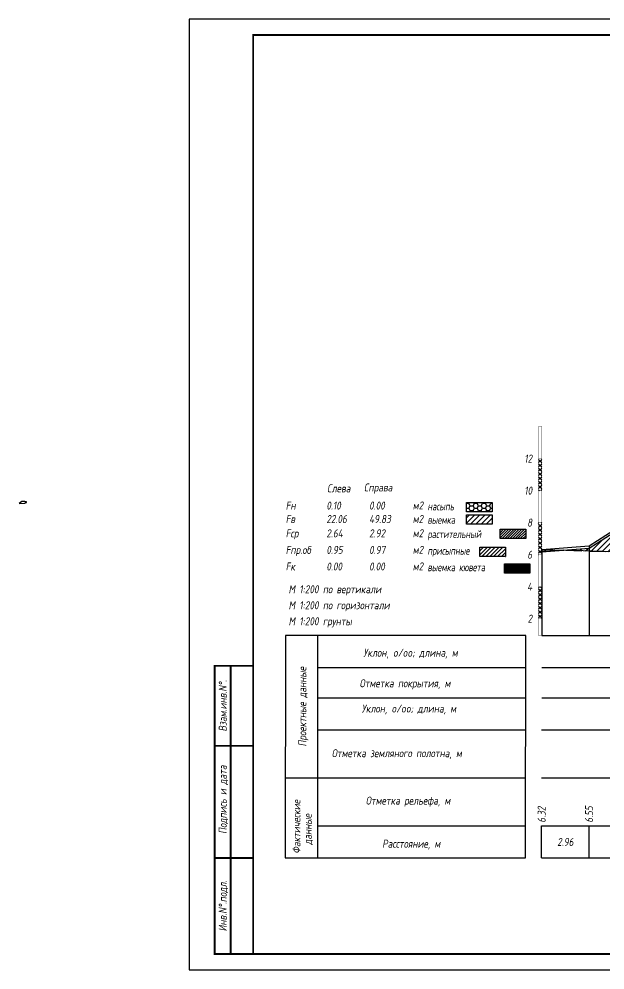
# Model space of a CAD drawing. Extents: x -717 to 1451, y -133302 to 233.
# Drawn here: x -83.1 to 99.7, y -102295.4 to -101998.4 of the extents above; entities that cross this region are included whole.
import ezdxf
from ezdxf.enums import TextEntityAlignment as Align

# ---------------------------------------------------------------- set-up
doc = ezdxf.new("R2010")
doc.units = 0
doc.linetypes.add('штриховая', pattern=[0.75, 0.5, -0.25])
for name, color, linetype in [('Зарамочное оформление', 7, 'Continuous'), ('Интерполированный поперечник', 2, 'Continuous'), ('Код_510', 7, 'Continuous'), ('Линейка абсолютных высот', 7, 'Continuous'), ('Объем выемки', 7, 'Continuous'), ('Объем кюветов', 7, 'Continuous'), ('Объем насыпи', 7, 'Continuous'), ('Объем присыпных обочин', 7, 'Continuous'), ('Объем срезки растительного слоя', 7, 'Continuous'), ('Объём_2650', 7, 'Continuous'), ('Таблица', 7, 'Continuous'), ('Черный поперечник', 3, 'Continuous')]:
    doc.layers.add(name, color=color, linetype=linetype)
for name, color, linetype, true_color in [('Контур_2570', 7, 'Continuous', 0x80ff00), ('Объём_2563', 7, 'Continuous', 0xff8000), ('Объём_2570', 7, 'Continuous', 0x80ff00), ('Объём_2600', 7, 'Continuous', 0x808000), ('Объём_2620', 2, 'Continuous', 0xffff00)]:
    doc.layers.add(name, color=color, linetype=linetype, true_color=true_color)
doc.styles.add('М', font='romand.shx', dxfattribs={"width": 0.8, "oblique": 10, "height": 2.5})
pattern_1 = [(45.0000013, (0, 0), (-0.6735192404, 0.673519211), []), (135.0000003, (0, 0), (-0.673519222, -0.67351923), [])]

# ---------------------------------------------------------------- blocks, each defined once
blk = doc.blocks.new('условные обозначения')
at = {"layer": 'Объём_2563'}
h = blk.add_hatch(dxfattribs=at)
h.set_pattern_fill('ANSI31', color=256, scale=0.3)
h.set_pattern_definition([(45, (-34.5, -100.5), (-0.673519, 0.673519), [])])
h.paths.add_polyline_path([(18.26, 7.53), (27.08, 7.53), (27.08, 4.62), (18.26, 4.62)])
at = {"layer": 'Объём_2570'}
h = blk.add_hatch(dxfattribs=at)
h.set_pattern_fill('ANSI31', color=3, scale=0.2)
h.set_pattern_definition([(45, (-32.9034, -100.5), (-0.4490128, 0.4490128), [])])
h.paths.add_polyline_path([(25.29, 13.16), (34.12, 13.16), (34.12, 10.25), (25.29, 10.25)])
at = {"layer": 'Объём_2600'}
h = blk.add_hatch(dxfattribs=at)
h.set_pattern_fill('ANSI31', color=6, scale=0.4)
h.set_pattern_definition([(45, (-34.5, -100.5), (-0.898026, 0.898026), [])])
h.paths.add_polyline_path([(13.63, 17.67), (22.46, 17.67), (22.46, 14.76), (13.63, 14.76)])
at = {"layer": 'Объём_2620'}
h = blk.add_hatch(dxfattribs=at)
h.set_pattern_fill('ANSI31', color=2, scale=0.1)
h.set_pattern_definition([(45, (-33.755, -100.5), (-0.2245064, 0.2245064), [])])
h.paths.add_polyline_path([(26.75, 2.41), (35.57, 2.41), (35.57, -0.5), (26.75, -0.5)])
at = {"layer": 'Объём_2650'}
h = blk.add_hatch(dxfattribs=at)
h.set_pattern_fill('HONEY', color=5, scale=0.3)
h.set_pattern_definition([(0, (-34.5, -100.5), (1.42875, 0.824889), [0.9525, -1.905]), (120, (-34.5, -100.5), (-1.42875, 0.824889), [0.9525, -1.905]), (60, (-34.5, -100.5), (3e-09, 1.6497784), [-1.905, 0.9525])])
h.paths.add_polyline_path([(13.63, 21.49), (22.46, 21.49), (22.46, 18.58), (13.63, 18.58)])
at = {"layer": 'Объём_2563'}
blk.add_lwpolyline([(18.26, 7.53), (27.08, 7.53), (27.08, 4.62), (18.26, 4.62)], close=True, dxfattribs=at)
at = {"layer": 'Объём_2620', "color": 2}
blk.add_lwpolyline([(26.75, 2.41), (35.57, 2.41), (35.57, -0.5), (26.75, -0.5)], close=True, dxfattribs=at)
at = {"layer": 'Объём_2650', "color": 5}
blk.add_lwpolyline([(13.63, 21.49), (22.46, 21.49), (22.46, 18.58), (13.63, 18.58)], close=True, dxfattribs=at)
at = {"layer": 'Объём_2650', "color": 6}
blk.add_lwpolyline([(13.63, 17.67), (22.46, 17.67), (22.46, 14.76), (13.63, 14.76)], close=True, dxfattribs=at)
at = {"layer": 'Объём_2650', "color": 3}
blk.add_lwpolyline([(25.29, 13.16), (34.12, 13.16), (34.12, 10.25), (25.29, 10.25)], close=True, dxfattribs=at)
at = {"layer": 'Объем насыпи', "color": 1, "style": 'М', "oblique": 10, "width": 0.8}
for s, p in [('насыпь', (0.09, 19.09)), ('выемка', (0.09, 14.89)), ('растительный', (0.09, 10.42)), ('присыпные', (0.09, 5.24)), ('выемка кювета', (0.09, 0.06))]:
    blk.add_text(s, height=2.5, dxfattribs=at).set_placement(p)

msp = doc.modelspace()

# ---------------------------------------------------------------- hatches: boundary and pattern name
at = {"layer": 'Линейка абсолютных высот'}
h = msp.add_hatch(dxfattribs=at)
h.set_pattern_fill('ANSI37', scale=0.3, style=0)
h.set_pattern_definition(pattern_1)
h.paths.add_polyline_path([(80, -102145.71), (80, -102135.71), (79, -102135.71), (79, -102145.71)])
h = msp.add_hatch(dxfattribs=at)
h.set_pattern_fill('ANSI37', scale=0.3, style=0)
h.set_pattern_definition(pattern_1)
h.paths.add_polyline_path([(80, -102165.71), (80, -102155.71), (79, -102155.71), (79, -102165.71)])
h = msp.add_hatch(dxfattribs=at)
h.set_pattern_fill('ANSI37', scale=0.3, style=0)
h.set_pattern_definition(pattern_1)
h.paths.add_polyline_path([(80, -102185.71), (80, -102175.71), (79, -102175.71), (79, -102185.71)])
at = {"layer": 'Объём_2600'}
h = msp.add_hatch(dxfattribs=at)
h.set_pattern_fill('ANSI31', color=6, scale=0.4)
h.paths.add_polyline_path([(138.488, -102142.606), (105, -102164.931), (86.884, -102164.338), (94.819, -102163.726), (120.749, -102147.006), (135.458, -102136.894), (136.604, -102136.975), (146.243, -102136.928), (146.744, -102137.678), (157.017, -102137.436), (193.153, -102136.755), (193.153, -102140.966)])
h = msp.add_hatch(dxfattribs=at)
h.set_pattern_fill('HONEY', color=5, scale=0.3)
h.paths.add_polyline_path([(80, -102164.113), (86.884, -102164.338), (80, -102164.869)])

# ---------------------------------------------------------------- linework, layer by layer
at = {"layer": 'Интерполированный поперечник', "linetype": 'штриховая', "ltscale": 10, "flags": 128}
msp.add_lwpolyline([(80, -102164.113), (315.458, -102171.818)], dxfattribs=at)
at = {"layer": 'Код_510'}
for p, q in [((79.946, -102260.421), (79.946, -102250.421)), ((94.765, -102260.421), (94.765, -102250.421))]:
    msp.add_line(p, q, dxfattribs=at)
at = {"layer": 'Контур_2570', "flags": 128}
msp.add_lwpolyline([(80, -102164.869), (94.819, -102163.726), (120.749, -102147.006), (135.458, -102136.894), (136.604, -102136.975), (146.243, -102136.928), (146.744, -102137.678), (157.017, -102137.436), (193.153, -102136.755), (193.449, -102136.749), (193.48, -102136.748), (230.419, -102137.457), (240.801, -102137.596), (241.301, -102136.846), (242.226, -102136.87), (247.455, -102135.783), (275.062, -102148.636), (277.114, -102149.448), (277.114, -102149.448), (277.708, -102149.45), (298.484, -102152.733), (300.732, -102152.001), (310.549, -102150.847), (315.458, -102151.425)], dxfattribs=at)
at = {"layer": 'Линейка абсолютных высот', "color": 7, "const_width": 0.1, "flags": 128}
for points in [[(80, -102135.71), (80, -102125.71), (79, -102125.71), (79, -102135.71), (80, -102135.71)], [(80, -102145.71), (80, -102135.71), (79, -102135.71), (79, -102145.71), (80, -102145.71)], [(80, -102155.71), (80, -102145.71), (79, -102145.71), (79, -102155.71), (80, -102155.71)], [(80, -102165.71), (80, -102155.71), (79, -102155.71), (79, -102165.71), (80, -102165.71)], [(80, -102175.71), (80, -102165.71), (79, -102165.71), (79, -102175.71), (80, -102175.71)], [(80, -102185.71), (80, -102175.71), (79, -102175.71), (79, -102185.71), (80, -102185.71)], [(80, -102191), (80, -102185.71), (79, -102185.71), (79, -102191), (80, -102191)]]:
    msp.add_lwpolyline(points, dxfattribs=at)
at = {"layer": 'Объём_2563', "color": 250, "flags": 128}
msp.add_lwpolyline([(-81.125, -102149.475), (-80.825, -102149.469), (-80.825, -102149.2), (-81.324, -102149.2), (-81.324, -102149.059), (-82.225, -102149.095), (-83.125, -102149.695), (-81.309, -102149.659), (-81.125, -102149.475)], dxfattribs=at)
at = {"layer": 'Объём_2600', "color": 5, "flags": 128}
msp.add_lwpolyline([(80, -102164.113), (86.884, -102164.338), (80, -102164.869), (80, -102164.113), (80, -102164.113)], dxfattribs=at)
at = {"layer": 'Объём_2650', "color": 6, "flags": 128}
msp.add_lwpolyline([(138.488, -102142.606), (105, -102164.931), (86.884, -102164.338), (94.819, -102163.726), (120.749, -102147.006), (135.458, -102136.894), (136.604, -102136.975), (146.243, -102136.928), (146.744, -102137.678), (157.017, -102137.436), (193.153, -102136.755), (193.153, -102140.966), (138.488, -102142.606), (138.488, -102142.606)], dxfattribs=at)
at = {"layer": 'Таблица'}
for p, q in [((80, -102191), (315.458, -102191)), ((80, -102201), (315.458, -102201)), ((80, -102210.421), (315.458, -102210.421)), ((79.946, -102220.421), (315.404, -102220.421)), ((79.946, -102235.421), (315.404, -102235.421)), ((79.946, -102250.421), (315.404, -102250.421)), ((79.946, -102260.421), (315.404, -102260.421))]:
    msp.add_line(p, q, dxfattribs=at)
at = {"layer": 'Таблица', "linetype": 'Continuous', "flags": 128}
for points in [[(0, -102191), (-0.054, -102260.421)], [(75, -102191), (0, -102191)], [(10, -102191), (10, -102260.421)], [(74.946, -102260.421), (75, -102191)], [(10, -102201), (75, -102201)], [(10, -102210.421), (75, -102210.421)], [(9.946, -102220.421), (74.946, -102220.421)], [(-0.054, -102235.421), (74.946, -102235.421)], [(9.946, -102250.421), (74.946, -102250.421)], [(-0.054, -102260.421), (74.946, -102260.421)]]:
    msp.add_lwpolyline(points, dxfattribs=at)
at = {"layer": 'Черный поперечник', "color": 7}
for p, q in [((80, -102164.119), (80, -102191)), ((94.819, -102162.976), (94.819, -102191))]:
    msp.add_line(p, q, dxfattribs=at)
at = {"layer": 'Черный поперечник', "flags": 128}
msp.add_lwpolyline([(80, -102164.119), (94.819, -102162.976), (120.749, -102146.256), (135.458, -102136.144), (136.604, -102136.225), (146.243, -102136.178), (146.744, -102136.928), (157.017, -102136.686), (193.153, -102136.005), (193.449, -102135.999), (193.48, -102135.998), (230.419, -102136.707), (240.801, -102136.846), (241.301, -102136.096), (242.226, -102136.12), (247.455, -102135.033), (275.062, -102147.886), (277.114, -102148.698), (277.708, -102148.7), (298.484, -102151.983), (300.732, -102151.251), (310.549, -102150.097), (315.458, -102150.675)], dxfattribs=at)

# ---------------------------------------------------------------- block references
at = {"layer": 'Объём_2570', "xscale": 0.9}
msp.add_blockref('условные обозначения', (44.274, -102170.944), dxfattribs=at)

# ---------------------------------------------------------------- texts
at = {"style": 'М', "oblique": 10, "width": 0.8}
msp.add_text('М 1:200 грунты', height=2.5, dxfattribs=at).set_placement((0.973, -102187.769))
at = {"layer": 'Код_510', "style": 'М', "oblique": 10, "width": 0.8}
for s, p in [('6.32', (79.946, -102249.421)), ('6.55', (94.765, -102249.421))]:
    msp.add_text(s, height=2.5, rotation=90, dxfattribs=at).set_placement(p, align=Align.MIDDLE_LEFT)
msp.add_text('2.96', height=2.5, dxfattribs=at).set_placement((87.355, -102255.421), align=Align.MIDDLE_CENTER)
at = {"layer": 'Линейка абсолютных высот', "style": 'М', "oblique": 10, "width": 0.8}
for s, p in [('12', (77, -102135.71)), ('10', (77, -102145.71)), ('8', (77, -102155.71)), ('6', (77, -102165.71)), ('4', (77, -102175.71)), ('2', (77, -102185.71))]:
    msp.add_text(s, height=2.5, dxfattribs=at).set_placement(p, align=Align.MIDDLE_RIGHT)
at = {"layer": 'Объем выемки', "style": 'М', "oblique": 10, "width": 0.8}
for s, p in [('Fв', (0.085, -102155.835)), ('22.06', (12.785, -102155.835)), ('49.83', (26.126, -102155.835)), ('м2', (39.731, -102155.802))]:
    msp.add_text(s, height=2.5, dxfattribs=at).set_placement(p)
at = {"layer": 'Объем кюветов', "style": 'М', "oblique": 10, "width": 0.8}
for s, p in [('Fк', (0.085, -102170.66)), ('0.00', (12.785, -102170.66)), ('0.00', (26.126, -102170.66)), ('м2', (39.731, -102170.627))]:
    msp.add_text(s, height=2.5, dxfattribs=at).set_placement(p)
at = {"layer": 'Объем насыпи', "style": 'М', "oblique": 10, "width": 0.8}
for s, p in [('Слева', (13.029, -102146.249)), ('Справа', (24.522, -102145.982)), ('Fн', (0.085, -102151.63)), ('0.10', (12.785, -102151.63)), ('0.00', (26.126, -102151.63)), ('м2', (39.731, -102151.597))]:
    msp.add_text(s, height=2.5, dxfattribs=at).set_placement(p)
at = {"layer": 'Объем присыпных обочин', "style": 'М', "oblique": 10, "width": 0.8}
for s, p in [('Fпр.об', (0.085, -102165.481)), ('0.95', (12.785, -102165.481)), ('0.97', (26.126, -102165.481)), ('м2', (39.731, -102165.448))]:
    msp.add_text(s, height=2.5, dxfattribs=at).set_placement(p)
at = {"layer": 'Объем срезки растительного слоя', "style": 'М', "oblique": 10, "width": 0.8}
for s, p in [('Fср', (0.085, -102160.303)), ('2.64', (12.785, -102160.303)), ('2.92', (26.126, -102160.303)), ('м2', (39.731, -102160.269))]:
    msp.add_text(s, height=2.5, dxfattribs=at).set_placement(p)
at = {"layer": 'Таблица', "style": 'М', "oblique": 10, "width": 0.8}
for s, p in [('М 1:200 по вертикали', (0.973, -102177.769)), ('М 1:200 по горизонтали', (0.973, -102182.769)), ('Уклон, o/oo; длина, м', (24.315, -102197.584)), ('Отметка покрытия, м', (23.148, -102207.139)), ('Уклон, o/oo; длина, м', (23.824, -102215.017)), ('Отметка земляного полотна, м', (14.462, -102228.965)), ('Отметка рельефа, м', (25.077, -102243.777)), ('Расстояние, м', (30.202, -102257.23))]:
    msp.add_text(s, height=2.5, dxfattribs=at).set_placement(p)
for s, p in [('Проектные данные ', (6.519, -102225.623)), ('Фактические ', (4.698, -102259.077)), ('данные', (8.204, -102256.372))]:
    msp.add_text(s, height=2.5, rotation=90, dxfattribs=at).set_placement(p)

# ---------------------------------------------------------------- wipeouts: each hides what was drawn before it
msp.add_wipeout([(-10.054, -102200.421), (-22.054, -102200.421), (-22.054, -102290.421), (-10.054, -102290.421)]).dxf.layer = 'Зарамочное оформление'

# ---------------------------------------------------------------- next in the draw order: linework, layer by layer
at = {"flags": 128}
msp.add_lwpolyline([(-30.054, -102295.421), (389.946, -102295.421), (389.946, -101998.421), (-30.054, -101998.421)], close=True, dxfattribs=at)
at = {"const_width": 0.6, "flags": 128}
msp.add_lwpolyline([(-10.054, -102290.421), (384.946, -102290.421), (384.946, -102003.421), (-10.054, -102003.421)], close=True, dxfattribs=at)
at = {"layer": 'Зарамочное оформление', "linetype": 'Continuous', "lineweight": -3, "const_width": 0.6, "flags": 128}
for points in [[(-10.054, -102290.421), (-22.054, -102290.421), (-22.054, -102200.421), (-10.054, -102200.421)], [(-17.054, -102290.421), (-17.054, -102200.421)], [(-22.054, -102225.421), (-10.054, -102225.421)], [(-22.054, -102260.421), (-10.054, -102260.421)]]:
    msp.add_lwpolyline(points, dxfattribs=at)

# ---------------------------------------------------------------- next in the draw order: texts
at = {"layer": 'Зарамочное оформление', "lineweight": 15, "style": 'М', "oblique": 10, "width": 0.8}
for s, p in [('Взам.инв.N%%d.', (-19.554, -102212.921)), ('Подпись и дата', (-19.572, -102242.227)), ('Инв.N%%d.подл.', (-19.554, -102275.421))]:
    msp.add_text(s, height=2.5, rotation=90, dxfattribs=at).set_placement(p, align=Align.MIDDLE_CENTER)

doc.saveas('drawing.dxf')
